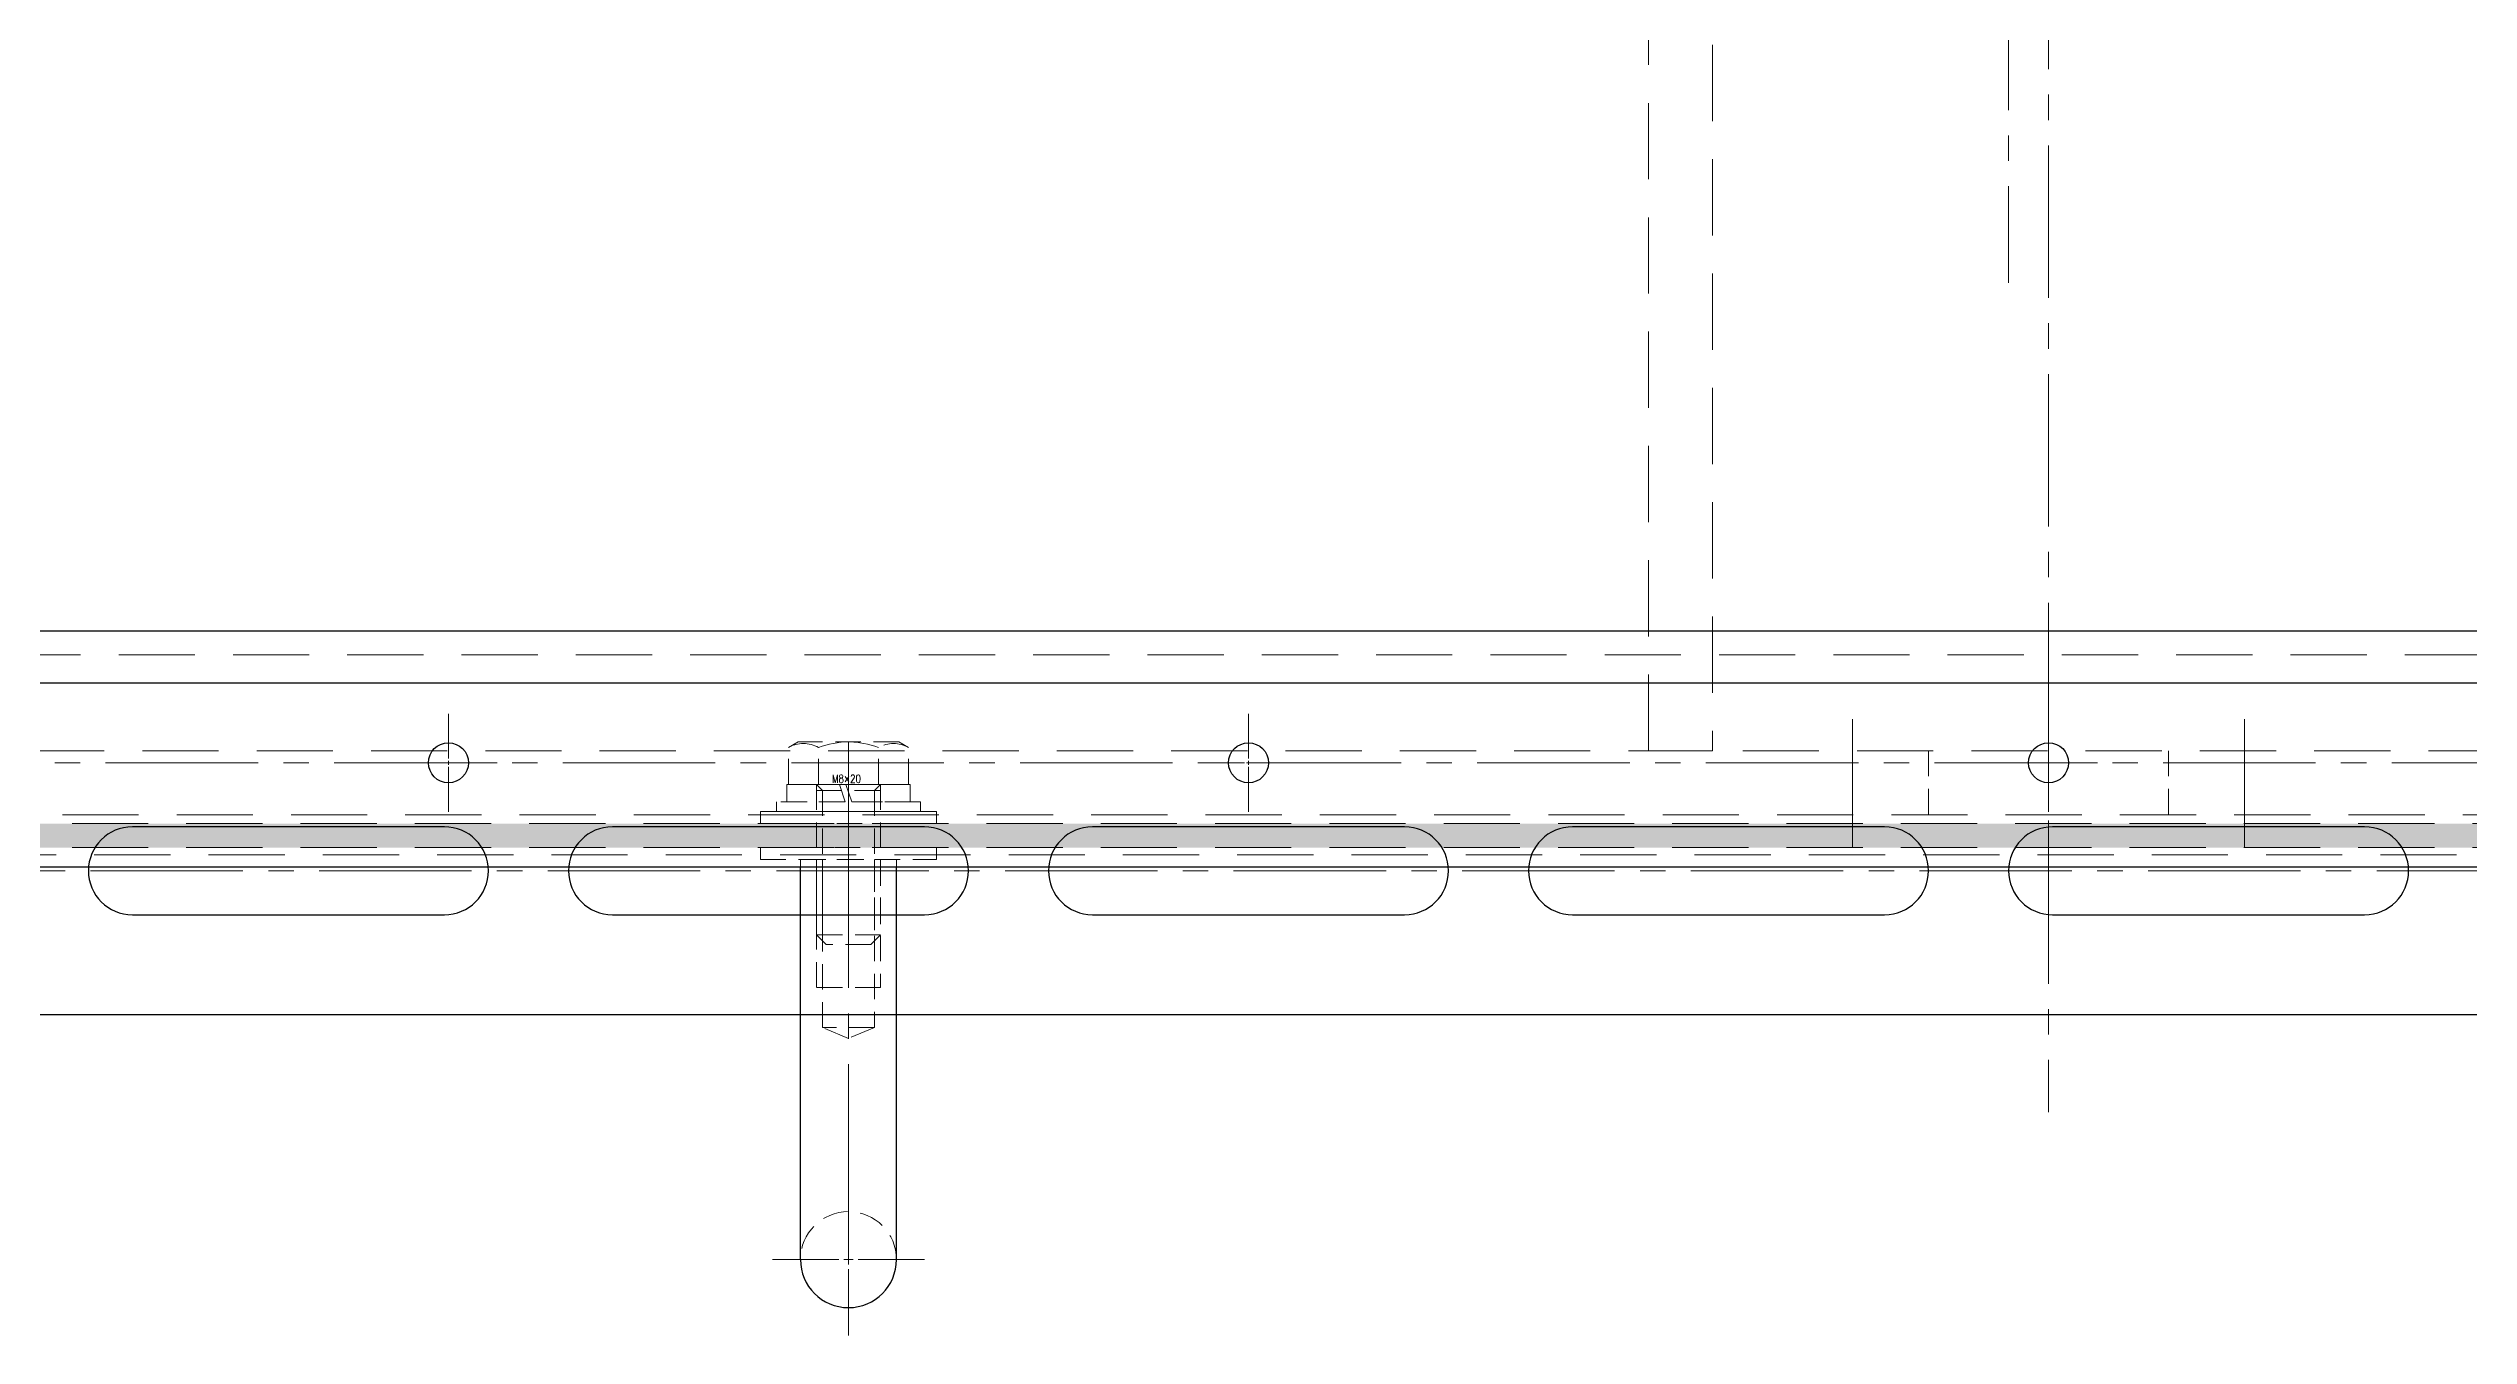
# Model space of a CAD drawing. Header units: millimetres. Extents: x 0 to 51411, y 0 to 16902.
# Drawn here: x 4179.5 to 4482, y 13135.8 to 13296.7 of the extents above; entities that cross this region are included whole.
import ezdxf

# ---------------------------------------------------------------- set-up
doc = ezdxf.new("R2010")
doc.units = ezdxf.units.MM
doc.linetypes.add('CENTER2', pattern=[28.575, 19.05, -3.175, 3.175, -3.175])
doc.linetypes.add('HIDDEN2', pattern=[4.7625, 3.175, -1.5875])
for name, color, linetype, lineweight in [('01_外形線', 7, 'Continuous', 25), ('03_かくれ線', 6, 'HIDDEN2', 13), ('04_中心線', 1, 'CENTER2', 9)]:
    doc.layers.add(name, color=color, linetype=linetype, lineweight=lineweight)
doc.styles.add('寸法用', font='simplex.shx', dxfattribs={"width": 0.8, "bigfont": '@extfont2.shx'})

# ---------------------------------------------------------------- blocks, each defined once
blk = doc.blocks.new('*U1528')
at = {"layer": '04_中心線', "color": 0, "linetype": 'CENTER2', "transparency": 16777216}
for p, q in [((0, 0.52), (0, 6.11)), ((-6.11, 0), (-0.52, 0)), ((0.52, 0), (6.11, 0)), ((0, -6.11), (0, -0.52))]:
    blk.add_line(p, q, dxfattribs=at)
at = {"layer": '04_中心線', "color": 0, "linetype": 'Continuous', "transparency": 16777216}
for p, q in [((-0.26, 0), (0.26, 0)), ((0, -0.26), (0, 0.26))]:
    blk.add_line(p, q, dxfattribs=at)
blk = doc.blocks.new('*U1516')
at = {"layer": '04_中心線', "color": 0, "linetype": 'CENTER2', "transparency": 16777216}
for p, q in [((0, 0.52), (0, 6.11)), ((-6.11, 0), (-0.52, 0)), ((0.52, 0), (6.11, 0)), ((0, -6.11), (0, -0.52))]:
    blk.add_line(p, q, dxfattribs=at)
at = {"layer": '04_中心線', "color": 0, "linetype": 'Continuous', "transparency": 16777216}
for p, q in [((-0.26, 0), (0.26, 0)), ((0, -0.26), (0, 0.26))]:
    blk.add_line(p, q, dxfattribs=at)
blk = doc.blocks.new('*U1543')
at = {"layer": '04_中心線', "color": 0, "linetype": 'CENTER2', "transparency": 16777216}
for p, q in [((0, 0.52), (0, 6.11)), ((-6.11, 0), (-0.52, 0)), ((0.52, 0), (6.11, 0)), ((0, -6.11), (0, -0.52))]:
    blk.add_line(p, q, dxfattribs=at)
at = {"layer": '04_中心線', "color": 0, "linetype": 'Continuous', "transparency": 16777216}
for p, q in [((-0.26, 0), (0.26, 0)), ((0, -0.26), (0, 0.26))]:
    blk.add_line(p, q, dxfattribs=at)
blk = doc.blocks.new('*U1568')
at = {"layer": '04_中心線', "color": 0, "linetype": 'CENTER2', "transparency": 16777216}
for p, q in [((0, 1.2), (0, 9.5)), ((-9.5, 0), (-1.2, 0)), ((1.2, 0), (9.5, 0)), ((0, -9.5), (0, -1.2))]:
    blk.add_line(p, q, dxfattribs=at)
at = {"layer": '04_中心線', "color": 0, "linetype": 'Continuous', "transparency": 16777216}
for p, q in [((-0.6, 0), (0.6, 0)), ((0, -0.6), (0, 0.6))]:
    blk.add_line(p, q, dxfattribs=at)
blk = doc.blocks.new('*U1590')
at = {"layer": '04_中心線', "color": 0, "linetype": 'CENTER2', "transparency": 16777216}
blk.add_line((45, 0), (228.5, 0), dxfattribs=at)

msp = doc.modelspace()

# ---------------------------------------------------------------- hatches: boundary and pattern name
at = {"layer": '03_かくれ線', "transparency": 33554495}
h = msp.add_hatch(color=256, dxfattribs=at)
h.dxf.hatch_style = 1
h.paths.add_polyline_path([(5419.467, 13196.814), (5419.467, 13199.814), (3439.467, 13199.814), (3439.467, 13196.814)])

# ---------------------------------------------------------------- linework, layer by layer
at = {"layer": '01_外形線', "transparency": 33554508}
for p, q in [((3602.467, 13223.912), (4696.467, 13223.911)), ((4691.467, 13175.911), (3607.467, 13175.911))]:
    msp.add_line(p, q, dxfattribs=at)
at = {"layer": '01_外形線'}
for p, q in [((4099.467, 13217.41), (4759.467, 13217.41)), ((4099.467, 13194.41), (4759.467, 13194.41)), ((4273.467, 13145.314), (4273.467, 13194.41)), ((4285.467, 13145.314), (4285.467, 13194.41))]:
    msp.add_line(p, q, dxfattribs=at)
at = {"layer": '01_外形線', "transparency": 33554508}
for points in [[(4228.967, 13199.411), (4189.967, 13199.411, 1), (4189.967, 13188.411), (4228.967, 13188.411, 1)], [(4288.967, 13199.411), (4249.967, 13199.411, 1), (4249.967, 13188.411), (4288.967, 13188.411, 1)], [(4348.967, 13199.411), (4309.967, 13199.411, 1), (4309.967, 13188.411), (4348.967, 13188.411, 1)], [(4408.967, 13199.411), (4369.967, 13199.411, 1), (4369.967, 13188.411), (4408.967, 13188.411, 1)], [(4468.967, 13199.411), (4429.967, 13199.411, 1), (4429.967, 13188.411), (4468.967, 13188.411, 1)]]:
    msp.add_lwpolyline(points, format="xyb", close=True, dxfattribs=at)
at = {"layer": '01_外形線'}
for centre in [(4229.467, 13207.41), (4329.467, 13207.41), (4429.467, 13207.41)]:
    msp.add_circle(centre, 2.5, dxfattribs=at)
msp.add_arc((4279.467, 13145.314), 6, 180, 0, dxfattribs=at)
at = {"layer": '03_かくれ線', "ltscale": 3}
for p, q in [((4379.467, 13208.91), (4379.467, 13782.91)), ((4387.467, 13782.91), (4387.467, 13208.91)), ((5429.467, 13208.91), (3429.467, 13208.91)), ((4387.467, 13208.91), (4379.467, 13208.91)), ((5419.467, 13200.91), (3439.467, 13200.91)), ((3439.467, 13199.814), (5419.467, 13199.814)), ((3439.467, 13196.814), (5419.467, 13196.814)), ((4099.467, 13195.91), (4759.467, 13195.91))]:
    msp.add_line(p, q, dxfattribs=at)
at = {"layer": '03_かくれ線', "ltscale": 3, "transparency": 33554508}
msp.add_line((3602.467, 13220.912), (4696.467, 13220.911), dxfattribs=at)
at = {"layer": '03_かくれ線'}
for p, q in [((4414.467, 13208.91), (4414.467, 13200.91)), ((4444.467, 13208.91), (4444.467, 13200.91)), ((4273.467, 13195.314), (4273.467, 13194.41)), ((4273.467, 13195.314), (4285.467, 13195.314)), ((4285.467, 13195.314), (4285.467, 13194.41))]:
    msp.add_line(p, q, dxfattribs=at)
for points in [[(4271.961, 13209.318), (4273.167, 13210.014)], [(4271.961, 13204.714), (4271.961, 13209.318)], [(4285.767, 13210.014), (4273.167, 13210.014)], [(4275.714, 13204.714), (4275.714, 13209.318)], [(4283.22, 13204.714), (4283.22, 13209.318)], [(4286.972, 13209.318), (4285.767, 13210.014)], [(4286.972, 13204.714), (4286.972, 13209.318)], [(4278.339, 13204.714), (4271.767, 13204.714)], [(4271.767, 13204.714), (4271.767, 13202.514)], [(4271.961, 13204.714), (4286.972, 13204.714)], [(4286.972, 13204.714), (4271.961, 13204.714)], [(4275.467, 13204.714), (4275.467, 13185.914)], [(4276.217, 13203.964), (4275.467, 13204.714)], [(4279.067, 13202.514), (4278.339, 13204.714)], [(4287.167, 13204.714), (4279.139, 13204.714)], [(4279.867, 13202.514), (4279.139, 13204.714)], [(4282.717, 13203.964), (4283.467, 13204.714)], [(4283.467, 13204.714), (4283.467, 13185.914)], [(4287.167, 13202.514), (4287.167, 13204.714)], [(4279.067, 13202.514), (4271.767, 13202.514)], [(4275.467, 13203.964), (4283.467, 13203.964)], [(4276.217, 13203.964), (4276.217, 13185.164)], [(4287.167, 13202.514), (4279.867, 13202.514)], [(4282.717, 13203.964), (4282.717, 13185.164)], [(4283.467, 13195.314), (4283.467, 13179.314), (4275.467, 13179.314), (4275.467, 13195.314)], [(4282.717, 13195.314), (4282.717, 13174.314), (4276.217, 13174.314), (4276.217, 13195.314)], [(4283.467, 13185.914), (4275.467, 13185.914)], [(4275.467, 13185.914), (4276.667, 13184.714)], [(4282.267, 13184.714), (4276.667, 13184.714)], [(4283.467, 13185.914), (4282.267, 13184.714)], [(4282.717, 13174.314), (4279.467, 13172.968), (4276.217, 13174.314)]]:
    msp.add_lwpolyline(points, dxfattribs=at)
for points in [[(4275.714, 13209.318, 0.2679491), (4271.961, 13209.318)], [(4283.22, 13209.318, 0.1854692), (4275.714, 13209.318)], [(4286.972, 13209.318, 0.2679491), (4283.22, 13209.318)]]:
    msp.add_lwpolyline(points, format="xyb", dxfattribs=at)
for points in [[(4290.467, 13201.314), (4268.467, 13201.314), (4268.467, 13199.814), (4290.467, 13199.814)], [(4270.467, 13201.314), (4288.467, 13201.314), (4288.467, 13202.514), (4270.467, 13202.514)], [(4290.467, 13196.814), (4268.467, 13196.814), (4268.467, 13195.314), (4290.467, 13195.314)]]:
    msp.add_lwpolyline(points, close=True, dxfattribs=at)
msp.add_arc((4279.467, 13145.314), 6, 0, 180, dxfattribs=at)
at = {"layer": '04_中心線'}
for p, q in [((4429.467, 15942.044), (4429.467, 13163.752)), ((4429.467, 13222.41), (4429.467, 13189.41)), ((4404.967, 13212.877), (4404.967, 13196.835)), ((4453.967, 13212.877), (4453.967, 13196.835)), ((4129.467, 13207.41), (4729.467, 13207.41)), ((4279.467, 13198.314), (4279.467, 13145.314))]:
    msp.add_line(p, q, dxfattribs=at)
at = {"layer": '04_中心線', "transparency": 33554508}
msp.add_line((4660.982, 13193.911), (3637.952, 13193.911), dxfattribs=at)
at = {"layer": '04_中心線'}
msp.add_lwpolyline([(4279.467, 13210.014), (4279.467, 13184.714)], dxfattribs=at)

# ---------------------------------------------------------------- block references
at = {"layer": '04_中心線', "linetype": 'CENTER2', "transparency": 33554508, "rotation": 270}
msp.add_blockref('*U1590', (4424.467, 13495.912), dxfattribs=at)
at = {"layer": '04_中心線', "linetype": 'CENTER2'}
for name, p in [('*U1528', (4229.467, 13207.41)), ('*U1516', (4329.467, 13207.41)), ('*U1543', (4429.467, 13207.41))]:
    msp.add_blockref(name, p, dxfattribs=at)
at = {"layer": '04_中心線', "linetype": 'CENTER2', "rotation": 270}
msp.add_blockref('*U1568', (4279.467, 13145.314), dxfattribs=at)

# ---------------------------------------------------------------- texts
at = {"layer": '03_かくれ線', "style": '寸法用', "width": 0.8}
msp.add_text('M8×20', height=1, dxfattribs=at).set_placement((4277.404, 13204.914))

doc.saveas('drawing.dxf')
